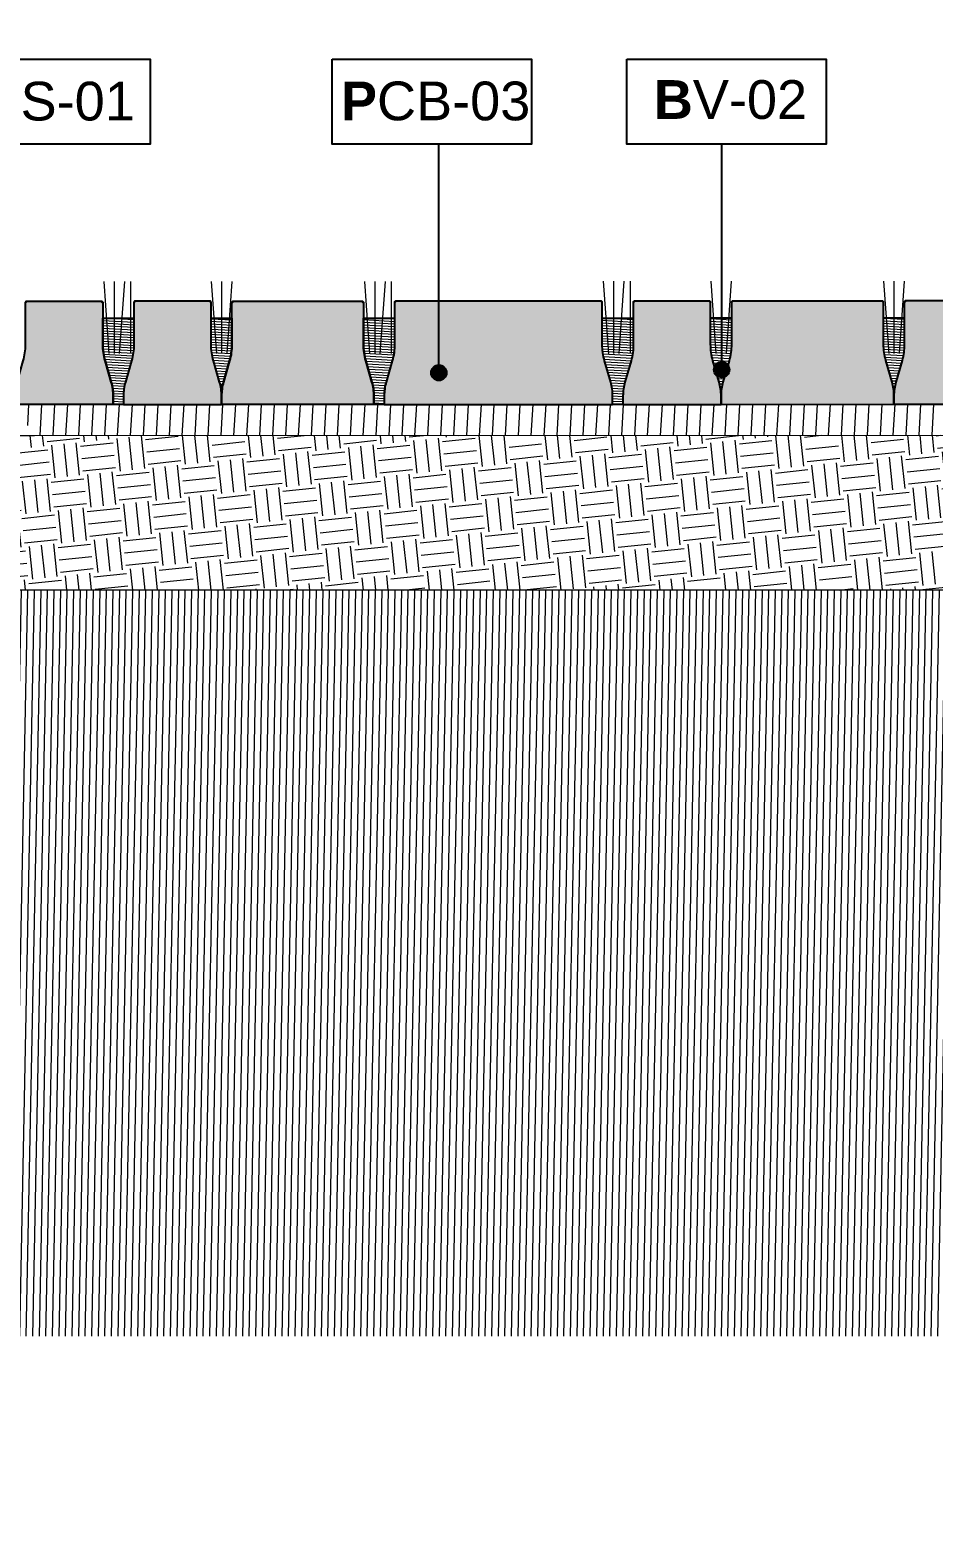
# Model space of a CAD drawing. Header units: metres. Extents: x -325 to 301, y -147 to 149.
# Drawn here: x 63.844 to 64.719, y 78.693 to 80.129 of the extents above; entities that cross this region are included whole.
import ezdxf

# ---------------------------------------------------------------- set-up
doc = ezdxf.new("R2010")
doc.units = ezdxf.units.M
doc.layers.add('-aux', color=50, linetype='Continuous', plot=False)
doc.layers.add('-AUX_MON', color=3, linetype='Continuous', plot=False)
doc.layers.add('0-TX-1_25', color=7, linetype='Continuous', true_color=0x3f4f7f)
for name, color, linetype, lineweight, true_color in [('03-TR-Paviment_05_Open Joint Precast Pavements', 7, 'Continuous', 5, 0xb3b3b3), ('3- TR terra vegetal', 7, 'Continuous', 0, 0xbea68e), ('3-TR sorra granitica', 7, 'Continuous', 0, 0xf2dac9)]:
    doc.layers.add(name, color=color, linetype=linetype, lineweight=lineweight, true_color=true_color)
for name, color, linetype, lineweight in [('1-CM', 7, 'Continuous', 0), ('1-L-GESPA', 64, 'Continuous', 0), ('3-TR Seleccionat', 44, 'Continuous', 0), ('3-TR Tot-u', 37, 'Continuous', 0)]:
    doc.layers.add(name, color=color, linetype=linetype, lineweight=lineweight)
for name, color, linetype in [('1-L- kodolé', 7, 'Continuous'), ('A-KEYPLAN_HATCH', 7, 'Continuous'), ('A_TEXT_2', 7, 'Continuous')]:
    doc.layers.add(name, color=color, linetype=linetype)
doc.styles.get("Standard").update_dxf_attribs({"font": 'arial.ttf'})
pattern_1 = [(356.7506083412253, (74.116541880146, 73.06129720040256), (0.0001417054676983827, 0.002495980681099989), [])]

# ---------------------------------------------------------------- blocks, each defined once
blk = doc.blocks.new('hatch keyplan 2')
at = {"layer": 'A-KEYPLAN_HATCH'}
blk.add_lwpolyline([(0, 0.005476596624248486), (0.012874798693294, 0.005476596623793739), (0.012874798693294, -2.273736754432321e-13), (0, 0)], close=True, dxfattribs=at)
blk = doc.blocks.new('hatch keyplan')
at = {"layer": 'A-KEYPLAN_HATCH'}
blk.add_blockref('hatch keyplan 2', (1.430579833341536, 0.8521467901477053), dxfattribs=at)
blk = doc.blocks.new('B-V02')
at = {"layer": 'A-KEYPLAN_HATCH'}
blk.add_blockref('hatch keyplan', (-1.430579833341536, -0.8521467901477053), dxfattribs=at)
at = {"layer": 'A_TEXT_2', "insert": (-0.000797730798460905, 0.004122186061006561), "char_height": 0.0025, "attachment_point": 1}
blk.add_mtext_dynamic_manual_height_columns('\\pi0.00255;{\\fArial|b1|i0|c0|p34;B}V-02', width=0.01456192034901793, gutter_width=0.015, heights=[0], dxfattribs=at)
blk = doc.blocks.new('PCB04')
at = {"layer": 'A-KEYPLAN_HATCH'}
blk.add_blockref('hatch keyplan', (-1.429579833357655, -0.8521467901535917), dxfattribs=at)
at = {"layer": 'A_TEXT_2', "insert": (0.0002022691850249725, 0.004032374428489138), "char_height": 0.0025, "attachment_point": 1}
blk.add_mtext_dynamic_manual_height_columns('\\pi0.00137;{\\fArial|b1|i0|c0|p34;P}CB-03', width=0.01456192034901793, gutter_width=0.015, heights=[0], dxfattribs=at)
blk = doc.blocks.new('K05')
at = {"layer": 'A-KEYPLAN_HATCH'}
blk.add_blockref('hatch keyplan', (-1.430579833341536, -0.8521467901477054), dxfattribs=at)
at = {"layer": 'A_TEXT_2', "insert": (-0.0007977308945956718, 0.004020148496218123), "char_height": 0.0025, "attachment_point": 1}
blk.add_mtext_dynamic_manual_height_columns('\\pi0.00278;{\\fArial|b1|i0|c0|p34;K}S-01', width=0.01456192034901793, gutter_width=0.015, heights=[0], dxfattribs=at)
blk = doc.blocks.new('POINT')
at = {"layer": '0-TX-1_25'}
h = blk.add_hatch(dxfattribs=at)
h.set_pattern_fill('ANGLE', color=256)
h.set_pattern_definition([(0, (-83.74681484067048, -12.72584030761209), (0, 6.985), [5.08, -1.905]), (90, (-83.74681484067048, -12.72584030761209), (-6.985, 4.277078946022131e-16), [5.08, -1.905])])
edge = h.paths.add_edge_path()
edge.add_arc((0, 0), 0.0075, 0, 360)
h = blk.add_hatch(color=256, dxfattribs=at)
h.dxf.hatch_style = 1
edge = h.paths.add_edge_path()
edge.add_arc((0, 0), 0.0075, 0, 360)
blk.add_circle((0, 0), 0.0075, dxfattribs=at)

msp = doc.modelspace()

# ---------------------------------------------------------------- hatches: boundary and pattern name
at = {"layer": '03-TR-Paviment_05_Open Joint Precast Pavements'}
h = msp.add_hatch(color=256, dxfattribs=at)
h.dxf.hatch_style = 1
edge = h.paths.add_edge_path()
edge.add_line((63.82996913334708, 79.76646956517203), (63.82996705916163, 79.7746653465242))
edge.add_arc((63.87838461379364, 79.7746775986226), 0.04841755618220445, 164.0154796131474, 180.0144987395356, ccw=False)
edge.add_line((63.83183906771619, 79.78801071105029), (63.83778046075625, 79.80875194966075))
edge.add_arc((63.78284530226998, 79.82448829492725), 0.05714459029740779, 344.0154767271893, 360.0144958534718)
edge.add_line((63.83998989073849, 79.82450275252964), (63.83997948510562, 79.86562802547652))
edge.add_line((63.83997948510562, 79.86562802547652), (63.84077669115013, 79.86562822811918))
edge.add_line((63.84077669115013, 79.86562822811918), (63.84077647664814, 79.86647230483341))
edge.add_line((63.84077647664814, 79.86647230483341), (63.91407426967605, 79.866490849917))
edge.add_line((63.91407426967605, 79.866490849917), (63.91407448138443, 79.86564677180509))
edge.add_line((63.91407448138443, 79.86564677180509), (63.91487168696258, 79.86564697724155))
edge.add_line((63.91487168696258, 79.86564697724155), (63.9148820921305, 79.8245217015006))
edge.add_arc((63.9720266789416, 79.82453616190156), 0.05714458864070313, 180.0144986598686, 196.0135177861512)
edge.add_line((63.91709949245464, 79.80877201918648), (63.92305138028216, 79.78803378658797))
edge.add_arc((63.87651258686113, 79.77467712501105), 0.04841755571655346, 0.014491618975910114, 16.01351074536427, ccw=False)
edge.add_line((63.92493014102901, 79.77468937109214), (63.92493221474798, 79.76649359299948))
edge.add_line((63.92493221474798, 79.76649359299948), (63.82996913334708, 79.76646956517203))
h = msp.add_hatch(color=256, dxfattribs=at)
h.dxf.hatch_style = 1
edge = h.paths.add_edge_path()
edge.add_line((64.02989529700223, 79.76652015105545), (64.02989322328278, 79.77471593101073))
edge.add_arc((63.98147566510399, 79.77470368042388), 0.04841755972860962, 0.01449694975184289, 16.01351607614015)
edge.add_line((64.0280144611387, 79.78806034743754), (64.02206257424345, 79.80879857631096))
edge.add_arc((64.07698976427726, 79.82456271783578), 0.05714459172156549, 180.0144965317216, 196.0135156580022, ccw=False)
edge.add_line((64.01984517438476, 79.82454825955656), (64.01983476782043, 79.86567353296888))
edge.add_line((64.01983476782043, 79.86567353296888), (64.01903756317267, 79.86567333125788))
edge.add_line((64.01903756317267, 79.86567333125788), (64.01903734913655, 79.86651740704092))
edge.add_line((64.01903734913655, 79.86651740704092), (63.94573955750566, 79.8664988619577))
edge.add_line((63.94573955750566, 79.8664988619577), (63.94573977107645, 79.86565478477758))
edge.add_line((63.94573977107645, 79.86565478477758), (63.94494256596231, 79.86565458586041))
edge.add_line((63.94494256596231, 79.86565458586041), (63.94495297113023, 79.82452931011946))
edge.add_arc((63.88780838786499, 79.82451485156024), 0.05714458509438028, -15.98452231212741, 0.01449681415442683, ccw=False)
edge.add_line((63.94274354161325, 79.80877850864763), (63.93680214950572, 79.78803726538082))
edge.add_arc((63.9833476936939, 79.77470415152868), 0.04841755475824572, 164.0154773770069, 180.0144965033953)
edge.add_line((63.93493014048538, 79.77469190132028), (63.93493221513566, 79.76649612322785))
edge.add_line((63.93493221513566, 79.76649612322785), (64.02989529700223, 79.76652015105545))
h = msp.add_hatch(color=256, dxfattribs=at)
h.dxf.hatch_style = 1
edge = h.paths.add_edge_path()
edge.add_line((64.02989529700187, 79.76652015245243), (64.02989322328278, 79.77471593101073))
edge.add_arc((64.07831077506782, 79.77472817932917), 0.04841755333428106, 164.0154751409171, 180.0144942673054, ccw=False)
edge.add_line((64.0317652327689, 79.78806129460573), (64.03770662441161, 79.80880253461281))
edge.add_arc((63.98277146191435, 79.8245388753737), 0.05714459291257591, 344.015482177513, 360.0145013037962)
edge.add_line((64.03991605299666, 79.8245533384127), (64.03990564643257, 79.86567861089367))
edge.add_line((64.03990564643257, 79.86567861089367), (64.0407028538742, 79.86567881307104))
edge.add_line((64.0407028538742, 79.86567881307104), (64.04070263983775, 79.86652289025103))
edge.add_line((64.04070263983775, 79.86652289025103), (64.16652850752301, 79.86655472893061))
edge.add_line((64.16652850752301, 79.86655472893061), (64.16652871969728, 79.8657106498875))
edge.add_line((64.16652871969728, 79.8657106498875), (64.16732592574085, 79.86571085625543))
edge.add_line((64.16732592574085, 79.86571085625543), (64.16733633137433, 79.82458558098024))
edge.add_arc((64.22448091841792, 79.82460004303803), 0.05714458887361198, 180.0145003210224, 196.0135194473015)
edge.add_line((64.16955373216413, 79.80883589866622), (64.17550561859477, 79.78809766560171))
edge.add_arc((64.12896682633998, 79.77474099574118), 0.04841755688072191, 0.01450142187087522, 16.013520548262193, ccw=False)
edge.add_line((64.17738438166992, 79.77475325010646), (64.17738645492334, 79.76655747154805))
edge.add_line((64.17738645492334, 79.76655747154805), (64.02989529700187, 79.76652015245243))
h = msp.add_hatch(color=256, dxfattribs=at)
h.dxf.hatch_style = 1
edge = h.paths.add_edge_path()
edge.add_line((64.40869406583855, 79.76661599998229), (64.40869199305078, 79.77481177854085))
edge.add_arc((64.3602744365288, 79.77479952772168), 0.04841755807186043, 0.01449722516679561, 16.01351635155783)
edge.add_line((64.40681323090683, 79.78815619450201), (64.40086134308, 79.80889442430652))
edge.add_arc((64.45578853453713, 79.82465856772126), 0.05714459361103013, 180.014497959436, 196.013517085718, ccw=False)
edge.add_line((64.39864394275553, 79.82464410801762), (64.39863353712265, 79.86576938096452))
edge.add_line((64.39863353712265, 79.86576938096452), (64.3978363320092, 79.86576917925342))
edge.add_line((64.3978363320092, 79.86576917925342), (64.39783611843878, 79.86661325503658))
edge.add_line((64.39783611843878, 79.86661325503658), (64.19826467551728, 79.86656275983692))
edge.add_line((64.19826467551728, 79.86656275983692), (64.19826488908808, 79.86571868265679))
edge.add_line((64.19826488908808, 79.86571868265679), (64.19746768350805, 79.86571848467086))
edge.add_line((64.19746768350805, 79.86571848467086), (64.19747808960717, 79.8245932093958))
edge.add_arc((64.14033350018163, 79.82457874659006), 0.05714459125575361, -15.984518055938224, 0.014501070342475941, ccw=False)
edge.add_line((64.19526866102201, 79.80884240606159), (64.18932726891445, 79.78810116279477))
edge.add_arc((64.23587281144584, 79.77476804917505), 0.04841755310151395, 164.0154771015073, 180.0144962278962)
edge.add_line((64.187455259894, 79.77475579919988), (64.18745733361297, 79.76656002110724))
edge.add_line((64.18745733361297, 79.76656002110724), (64.40869406583855, 79.76661599998229))
h = msp.add_hatch(color=256, dxfattribs=at)
h.dxf.hatch_style = 1
edge = h.paths.add_edge_path()
edge.add_line((64.51365714762687, 79.76664255896947), (64.51365507530492, 79.77483833706246))
edge.add_arc((64.46523751358004, 79.77482608528362), 0.04841756327500964, 0.01449835925518413, 16.01351748564287)
edge.add_line((64.51177631269495, 79.78818275442048), (64.50582442440246, 79.8089209842249))
edge.add_arc((64.5607516096992, 79.8246851233932), 0.05714458651822724, 180.0144955709005, 196.0135146971813, ccw=False)
edge.add_line((64.50360702500979, 79.82467066607359), (64.50359661891122, 79.86579593902036))
edge.add_line((64.50359661891122, 79.86579593902036), (64.50279941379758, 79.86579573824059))
edge.add_line((64.50279941379758, 79.86579573824059), (64.50279920115844, 79.86663981402396))
edge.add_line((64.50279920115844, 79.86663981402396), (64.42950140859631, 79.86662126847484))
edge.add_line((64.42950140859631, 79.86662126847484), (64.42950162216735, 79.86577719036337))
edge.add_line((64.42950162216735, 79.86577719036337), (64.42870441612142, 79.86577699330867))
edge.add_line((64.42870441612142, 79.86577699330867), (64.42871482268644, 79.82465171710237))
edge.add_arc((64.3715702363412, 79.82463725641988), 0.05714458817491414, -15.984520184018095, 0.014498942262889614, ccw=False)
edge.add_line((64.42650539363538, 79.8089009146994), (64.42056400152782, 79.78815967143255))
edge.add_arc((64.4671095424023, 79.77482655804536), 0.04841755144462791, 164.0154768260953, 180.0144959524811)
edge.add_line((64.41869199250728, 79.77481430830335), (64.41869406715756, 79.76661853021089))
edge.add_line((64.41869406715756, 79.76661853021089), (64.51365714762687, 79.76664255896947))
h = msp.add_hatch(color=256, dxfattribs=at)
h.dxf.hatch_style = 1
edge = h.paths.add_edge_path()
edge.add_line((64.68114830446136, 79.76668493759003), (64.68114623027662, 79.77488071614823))
edge.add_arc((64.63272867256265, 79.77486846887517), 0.04841755926295555, 0.0144930284628817, 16.01351215485142)
edge.add_line((64.67926746906389, 79.78822513257528), (64.67331558123705, 79.80896336237983))
edge.add_arc((64.72824277127054, 79.82472750390458), 0.0571445917212493, 180.0144965317502, 196.0135156580339, ccw=False)
edge.add_line((64.67109818137835, 79.82471304562534), (64.67108777527982, 79.86583831857213))
edge.add_line((64.67108777527982, 79.86583831857213), (64.67029057016626, 79.86583811732672))
edge.add_line((64.67029057016626, 79.86583811732672), (64.67029035659583, 79.86668219310987))
edge.add_line((64.67029035659583, 79.86668219310987), (64.52446448999697, 79.8666452972336))
edge.add_line((64.52446448999697, 79.8666452972336), (64.52446470449944, 79.86580121865673))
edge.add_line((64.52446470449944, 79.86580121865673), (64.52366749891917, 79.86580102160214))
edge.add_line((64.52366749891917, 79.86580102160214), (64.52367790501853, 79.82467574539574))
edge.add_arc((64.46653331820673, 79.82466128802663), 0.05714458864063233, -15.984523506293328, 0.014495619989475017, ccw=False)
edge.add_line((64.52146847503616, 79.8089249429925), (64.51552708339437, 79.78818369926013))
edge.add_arc((64.56207262592574, 79.77485058564052), 0.04841755310145532, 164.0154771016274, 180.0144962280139)
edge.add_line((64.51365507437394, 79.77483833566525), (64.51365714762687, 79.76664255896947))
edge.add_line((64.51365714762687, 79.76664255896947), (64.68114830446136, 79.76668493759003))
h = msp.add_hatch(color=256, dxfattribs=at)
h.dxf.hatch_style = 1
edge = h.paths.add_edge_path()
edge.add_line((64.77611138679545, 79.76670895796717), (64.77610931307625, 79.77490473699113))
edge.add_arc((64.72769175277588, 79.77489248332311), 0.04841756185096327, 0.01450059527252817, 16.01351972165996)
edge.add_line((64.77423055000075, 79.78824915388334), (64.76827866263972, 79.80898738322234))
edge.add_arc((64.82320584959317, 79.82475152262393), 0.05714458817501186, 180.0144953374895, 196.0135144637702, ccw=False)
edge.add_line((64.76606126324691, 79.8247370655367), (64.76605085714813, 79.86586233941482))
edge.add_line((64.76605085714813, 79.86586233941482), (64.76525365203435, 79.8658621391007))
edge.add_line((64.76525365203435, 79.8658621391007), (64.76525343892979, 79.86670621395264))
edge.add_line((64.76525343892979, 79.86670621395264), (64.69195564683334, 79.8666876684036))
edge.add_line((64.69195564683334, 79.8666876684036), (64.69195586040412, 79.8658435912235))
edge.add_line((64.69195586040412, 79.8658435912235), (64.69115865482432, 79.86584339230626))
edge.add_line((64.69115865482432, 79.86584339230626), (64.6911690599919, 79.82471811796226))
edge.add_arc((64.6340244686764, 79.82470365658001), 0.05714459314535171, -15.984519483670624, 0.014499642609791863, ccw=False)
edge.add_line((64.6889596309412, 79.80896731416227), (64.68301823883351, 79.78822607136111))
edge.add_arc((64.72956378514344, 79.77489296059036), 0.04841755594941455, 164.0154815738693, 180.0145007002607)
edge.add_line((64.68114623074464, 79.77488070683512), (64.68114830446336, 79.7666849296738))
edge.add_line((64.68114830446336, 79.7666849296738), (64.77611138679545, 79.76670895796717))
at = {"layer": '3- TR terra vegetal'}
h = msp.add_hatch(dxfattribs=at)
h.set_pattern_fill('_USER', color=256, scale=0.002499999999999998, angle=-38.89586389563746, style=0, pattern_type=0)
h.set_pattern_definition(pattern_1)
edge = h.paths.add_edge_path()
edge.add_line((63.93493221695243, 79.76649262378363), (63.92493221935892, 79.76649009262464))
edge.add_line((63.92493221935892, 79.76649009262464), (63.92493014424275, 79.77468587164826))
edge.add_arc((63.87651258984162, 79.7746736239102), 0.04841755595023172, 0.01449357971272779, 16.01351270582403)
edge.add_line((63.92305138303024, 79.78803028714398), (63.9170994965998, 79.80876851927718))
edge.add_arc((63.97202668497692, 79.82453266056869), 0.05714459006479746, 180.0144967651754, 196.0135158913937, ccw=False)
edge.add_line((63.91488209674124, 79.82451820205706), (63.91487562834966, 79.8500808200978))
edge.add_line((63.91487562834966, 79.8500808200978), (63.94494650595263, 79.85008842778498))
edge.add_line((63.94494650595263, 79.85008842778498), (63.94495297341287, 79.82452580974402))
edge.add_arc((63.88780838186419, 79.8245113500184), 0.05714459337810419, -15.984521144773794, 0.014497981537374471, ccw=False)
edge.add_line((63.94274354389651, 79.8087750059439), (63.93680215178837, 79.78803376500538))
edge.add_arc((63.98334769100651, 79.77470065185044), 0.04841754978838026, 164.0154765505499, 180.0144956767631)
edge.add_line((63.93493014276768, 79.77468840234184), (63.93493221695243, 79.76649262378363))
edge.add_line((63.93493221695243, 79.76649262378363), (63.92493221935892, 79.76649009262464))
h = msp.add_hatch(dxfattribs=at)
h.set_pattern_fill('_USER', color=256, scale=0.002499999999999998, angle=-38.89586389563746, style=0, pattern_type=0)
h.set_pattern_definition(pattern_1)
edge = h.paths.add_edge_path()
edge.add_line((64.02989529928357, 79.76651665580229), (64.0298932246333, 79.7747124338947))
edge.add_arc((63.98147567377831, 79.77470018734864), 0.04841755240378206, 0.01449217020883812, 16.01351129632081)
edge.add_line((64.02801446388668, 79.7880568484592), (64.02206257699036, 79.80879508152361))
edge.add_arc((64.0769897653675, 79.82455922281524), 0.05714459006484931, 180.0144967652751, 196.0135158914974, ccw=False)
edge.add_line((64.01984517713177, 79.82454476430351), (64.01983870967281, 79.8501073772222))
edge.add_line((64.01983870967281, 79.8501073772222), (64.03990958875097, 79.85011245375016))
edge.add_line((64.03990958875097, 79.85011245375016), (64.03991605434692, 79.82454984222797))
edge.add_arc((63.98277146303157, 79.82453538084565), 0.05714459314519541, -15.984519483627594, 0.01449964268107351, ccw=False)
edge.add_line((64.03770662529622, 79.80879903842799), (64.03176523272288, 79.78805779562671))
edge.add_arc((64.07831076720305, 79.77472468482593), 0.04841754458531653, 164.0154776846946, 180.014496810907)
edge.add_line((64.02989322416752, 79.77471243436024), (64.02989529881803, 79.76651665533652))
h = msp.add_hatch(dxfattribs=at)
h.set_pattern_fill('_USER', color=256, scale=0.002499999999999998, angle=-38.89586389563746, style=0, pattern_type=0)
h.set_pattern_definition(pattern_1)
edge = h.paths.add_edge_path()
edge.add_line((64.18738645572824, 79.76655651257637), (64.17738645720307, 79.76655398281414))
edge.add_line((64.17738645720307, 79.76655398281414), (64.17738438301855, 79.77474976044101))
edge.add_arc((64.12896683146623, 79.7747375089245), 0.04841755310237324, 0.01449805186558926, 16.01351717797392)
edge.add_line((64.17550562087496, 79.78809417500518), (64.16955373351263, 79.80883240946643))
edge.add_arc((64.2244809190428, 79.82459654697804), 0.05714458628559015, 180.014493909775, 196.0135130359973, ccw=False)
edge.add_line((64.16733633458561, 79.82458209131524), (64.16732986619742, 79.85014469585181))
edge.add_line((64.16732986619742, 79.85014469585181), (64.19740074333474, 79.85015230353888))
edge.add_line((64.19740074333474, 79.85015230353888), (64.19740721125713, 79.82458969946786))
edge.add_arc((64.14026262278865, 79.8245752418655), 0.05714459029736431, -15.984523272867477, 0.014495853443293072, ccw=False)
edge.add_line((64.19519778127487, 79.80883889659896), (64.1892563900985, 79.78809765379802))
edge.add_arc((64.23580192908433, 79.77476453898628), 0.04841755002128961, 164.0154745900428, 180.0144937162563)
edge.add_line((64.18738438061217, 79.77475229113433), (64.18738645572824, 79.76655651257637))
edge.add_line((64.18738645572824, 79.76655651257637), (64.17738645720307, 79.76655398281414))
h = msp.add_hatch(dxfattribs=at)
h.set_pattern_fill('_USER', color=256, scale=0.002499999999999998, angle=-38.89586389563746, style=0, pattern_type=0)
h.set_pattern_definition(pattern_1)
edge = h.paths.add_edge_path()
edge.add_line((64.4186940671113, 79.76661503216322), (64.4086940695176, 79.76661250193551))
edge.add_line((64.4086940695176, 79.76661250193551), (64.40869199440165, 79.77480828002783))
edge.add_arc((64.36027444165741, 79.7747960320573), 0.04841755429339729, 0.01449385531259556, 16.01351298142884)
edge.add_line((64.40681323318924, 79.78815269505787), (64.40086134582704, 79.80889092905349))
edge.add_arc((64.45578853112397, 79.82465506822193), 0.05714458651845768, 180.0144955710429, 196.0135146972632, ccw=False)
edge.add_line((64.39864394643433, 79.82464061090218), (64.39863747851031, 79.85020322149244))
edge.add_line((64.39863747851031, 79.85020322149244), (64.42870835657894, 79.85021082917974))
edge.add_line((64.42870835657894, 79.85021082917974), (64.42871482310588, 79.82464821905478))
edge.add_arc((64.37157023344726, 79.82463375790576), 0.05714459148840656, -15.984519717127625, 0.014499409184622891, ccw=False)
edge.add_line((64.42650539405506, 79.80889741572047), (64.4205640024128, 79.78815617385074))
edge.add_arc((64.46710953831733, 79.77482306116065), 0.04841754647487181, 164.0154759995528, 180.0144951257647)
edge.add_line((64.41869199339189, 79.7748108121185), (64.4186940671113, 79.76661503216322))
edge.add_line((64.4186940671113, 79.76661503216322), (64.4086940695176, 79.76661250193551))
h = msp.add_hatch(dxfattribs=at)
h.set_pattern_fill('_USER', color=256, scale=0.002499999999999998, angle=-38.89586389563746, style=0, pattern_type=0)
h.set_pattern_definition(pattern_1)
edge = h.paths.add_edge_path()
edge.add_line((64.5136571517716, 79.7666390609228), (64.51365507618999, 79.774834839015))
edge.add_arc((64.4652375213241, 79.77482258796321), 0.04841755641582896, 0.01449750093470232, 16.01351662704612)
edge.add_line((64.51177631404614, 79.78817925451047), (64.50582442761538, 79.80891748804066))
edge.add_arc((64.56075161503557, 79.8246816241288), 0.05714458770958153, 180.0144920151531, 196.0135111413732, ccw=False)
edge.add_line((64.50360702915391, 79.82466717035526), (64.50360056123009, 79.85022978001419))
edge.add_line((64.50360056123009, 79.85022978001419), (64.52367143891104, 79.8502348574731))
edge.add_line((64.52367143891104, 79.8502348574731), (64.52367790590361, 79.82467224734826))
edge.add_arc((64.46653331909181, 79.82465778997913), 0.05714458864063234, -15.984523506293328, 0.014495620018010413, ccw=False)
edge.add_line((64.52146847592124, 79.808921444945), (64.51552708474452, 79.78818020354109))
edge.add_arc((64.56207262349797, 79.77484708707252), 0.04841755025415219, 164.0154726294848, 180.0144917556991)
edge.add_line((64.51365507479252, 79.77483484087728), (64.51365715037497, 79.76663905952546))
h = msp.add_hatch(dxfattribs=at)
h.set_pattern_fill('_USER', color=256, scale=0.002499999999999998, angle=-38.89586389563746, style=0, pattern_type=0)
h.set_pattern_definition(pattern_1)
edge = h.paths.add_edge_path()
edge.add_line((64.68114830674308, 79.7666814409399), (64.68114623302425, 79.77487721856689))
edge.add_arc((64.63272867839073, 79.7748649691719), 0.04841755618303388, 0.01449554039939843, 16.01351466651362)
edge.add_line((64.67926747134605, 79.78822163406248), (64.6733155849154, 79.808959867127))
edge.add_arc((64.728242774716, 79.82472401030859), 0.05714459195444473, 180.0144981929894, 196.0135173192053, ccw=False)
edge.add_line((64.67109818459103, 79.82470955037243), (64.67109171759904, 79.85027215816898))
edge.add_line((64.67109171759904, 79.85027215816898), (64.69116259574574, 79.85027723516235))
edge.add_line((64.69116259574574, 79.85027723516235), (64.69116906273776, 79.82471462736582))
edge.add_arc((64.63402447118916, 79.82470016764033), 0.0571445933780189, -15.984521144901123, 0.014497981409192562, ccw=False)
edge.add_line((64.68895963322137, 79.80896382356573), (64.68301824111349, 79.78822258169588))
edge.add_arc((64.72956377347195, 79.77488946781375), 0.04841754339417328, 164.0154734879096, 180.0144926141246)
edge.add_line((64.68114623162667, 79.77487722089484), (64.68114830581197, 79.76668144000834))
at = {"layer": '3-TR Seleccionat'}
h = msp.add_hatch(dxfattribs=at)
h.set_pattern_fill('ANSI31', color=256, scale=0.002, angle=223.8682194563586, style=0)
h.set_pattern_definition([(268.8682194563586, (428200.0876339205, -659342.2990720606), (-0.006348761178338337, 0.0001254252782496586), [])])
h.paths.add_polyline_path([(62.52624963162019, 79.38686813223624), (62.52624963162019, 78.86478705575107), (65.40708682595886, 78.86478705575107), (65.40708682595886, 79.58686813223625), (63.81810833004903, 79.58686813223625), (63.76557237537086, 79.3874296248829)])
at = {"layer": '3-TR sorra granitica'}
h = msp.add_hatch(dxfattribs=at)
h.set_pattern_fill('LINE', color=256, scale=0.09999999999999998, angle=51.10413610436253, style=0)
h.set_pattern_definition([(86.75060834311068, (99.45583879402956, 286.2734495479546), (-0.01247990340552328, 0.0007085273380812319), [])])
h.paths.add_polyline_path([(63.82817074334311, 79.73646928862979), (63.82875555342676, 79.76607113291226), (63.84856848037988, 79.73647444961453), (65.40451855343679, 79.73686813223625), (65.40511123359731, 79.76686834309363), (63.8220048349618, 79.766467729768), (63.82201242513507, 79.73646773046741)])
at = {"layer": '3-TR Tot-u'}
h = msp.add_hatch(dxfattribs=at)
h.set_pattern_fill('EARTH', color=256, scale=0.005, angle=-84.07414778341365)
h.set_pattern_definition([(275.9258522165863, (0, 0), (0.03485825126725671, -0.02830242601949161), [0.03175, -0.03175]), (275.9258522165863, (0.01184262699126531, 0.001229217233955957), (0.03485825126725671, -0.02830242601949161), [0.03175, -0.03175]), (275.9258522165863, (0.02368525398253062, 0.002458434467911913), (0.03485825126725671, -0.02830242601949161), [0.03175, -0.03175]), (5.925852216586344, (0.02804253539093771, -0.001079368784524538), (0.02830242601949161, 0.03485825126725671), [0.03174999999999999, -0.03174999999999999]), (5.925852216586344, (0.02927175262489367, -0.01292199577578985), (0.02830242601949161, 0.03485825126725671), [0.03174999999999999, -0.03174999999999999]), (5.925852216586344, (0.03050096985884963, -0.02476462276705516), (0.02830242601949161, 0.03485825126725671), [0.03174999999999999, -0.03174999999999999])])
h.paths.add_polyline_path([(63.81963014577397, 79.5362102367245), (63.81540458869986, 79.53629371626559), (63.81540315471135, 79.53621178905816)])
h.paths.add_polyline_path([(63.82817074399912, 79.58686813223625), (63.87682992053978, 79.58686813223625), (65.40708682595886, 79.58686813223625), (65.40451855343679, 79.73686813223625), (63.82817074399912, 79.73646928885755)])

# ---------------------------------------------------------------- linework, layer by layer
at = {"layer": '-aux'}
for points in [[(63.93493221695243, 79.76649262378363), (63.92493221935892, 79.76649009262464), (63.92493014424275, 79.77468587164826, 0.06992251114754273), (63.92305138303024, 79.78803028714398), (63.9170994965998, 79.80876851927718, -0.06992251114800961), (63.91488209674124, 79.82451820205706), (63.91487562834966, 79.8500808200978), (63.94494650595263, 79.85008842778498), (63.94495297341287, 79.82452580974402, -0.0699225111484148), (63.94274354389651, 79.8087750059439), (63.93680215178837, 79.78803376500538, 0.06992251114798485), (63.93493014276768, 79.77468840234184), (63.93493221695243, 79.76649262378363), (63.92493221935892, 79.76649009262464)], [(64.02989529881803, 79.76651665533652), (64.02989529928357, 79.76651665580229), (64.0298932246333, 79.7747124338947, 0.06992251114754273), (64.02801446388668, 79.7880568484592), (64.02206257699036, 79.80879508152361, -0.06992251114800961), (64.01984517713177, 79.82454476430351), (64.01983870967281, 79.8501073772222), (64.03990958875097, 79.85011245375016), (64.03991605434692, 79.82454984222797, -0.0699225111484148), (64.03770662529622, 79.80879903842799), (64.03176523272288, 79.78805779562671, 0.06992251114798485), (64.02989322416752, 79.77471243436024), (64.02989529881803, 79.76651665533652), (64.02989529928357, 79.76651665580229)], [(64.18738645572824, 79.76655651257637), (64.17738645720307, 79.76655398281414), (64.17738438301855, 79.77474976044101, 0.06992251114754273), (64.17550562087496, 79.78809417500518), (64.16955373351263, 79.80883240946643, -0.06992251114800961), (64.16733633458561, 79.82458209131524), (64.16732986619742, 79.85014469585181), (64.19740074333474, 79.85015230353888), (64.19740721125713, 79.82458969946786, -0.0699225111484148), (64.19519778127487, 79.80883889659896), (64.1892563900985, 79.78809765379802, 0.06992251114798485), (64.18738438061217, 79.77475229113433), (64.18738645572824, 79.76655651257637), (64.17738645720307, 79.76655398281414)], [(64.4186940671113, 79.76661503216322), (64.4086940695176, 79.76661250193551), (64.40869199440165, 79.77480828002783, 0.06992251114754273), (64.40681323318924, 79.78815269505787), (64.40086134582704, 79.80889092905349, -0.06992251114800961), (64.39864394643433, 79.82464061090218), (64.39863747851031, 79.85020322149244), (64.42870835657894, 79.85021082917974), (64.42871482310588, 79.82464821905478, -0.0699225111484148), (64.42650539405506, 79.80889741572047), (64.4205640024128, 79.78815617385074, 0.06992251114798485), (64.41869199339189, 79.7748108121185), (64.4186940671113, 79.76661503216322), (64.4086940695176, 79.76661250193551)], [(64.51365715037497, 79.76663905952546), (64.5136571517716, 79.7666390609228), (64.51365507618999, 79.774834839015, 0.06992251114754273), (64.51177631404614, 79.78817925451047), (64.50582442761538, 79.80891748804066, -0.06992251114800961), (64.50360702915391, 79.82466717035526), (64.50360056123009, 79.85022978001419), (64.52367143891104, 79.8502348574731), (64.52367790590361, 79.82467224734826, -0.0699225111484148), (64.52146847592124, 79.808921444945), (64.51552708474452, 79.78818020354109, 0.06992251114798485), (64.51365507479252, 79.77483484087728), (64.51365715037497, 79.76663905952546), (64.5136571517716, 79.7666390609228)], [(64.68114830581197, 79.76668144000834), (64.68114830674308, 79.7666814409399), (64.68114623302425, 79.77487721856689, 0.06992251114754273), (64.67926747134605, 79.78822163406248), (64.6733155849154, 79.808959867127, -0.06992251114800961), (64.67109818459103, 79.82470955037243), (64.67109171759904, 79.85027215816898), (64.69116259574574, 79.85027723516235), (64.69116906273776, 79.82471462736582, -0.0699225111484148), (64.68895963322137, 79.80896382356573), (64.68301824111349, 79.78822258169588, 0.06992251114798485), (64.68114623162667, 79.77487722089484), (64.68114830581197, 79.76668144000834), (64.68114830674308, 79.7666814409399)]]:
    msp.add_lwpolyline(points, format="xyb", dxfattribs=at)
at = {"layer": '-AUX_MON'}
for radius in [1.820887697150468, 1.644287805263133]:
    msp.add_circle((63.88138474865578, 79.62252308974406), radius, dxfattribs=at)
at = {"layer": '0-TX-1_25'}
for points in [[(64.24032672930247, 79.7972255886051), (64.24032672930223, 80.01861470762732)], [(64.51427489747795, 79.80014759211909), (64.51427489747795, 80.01861470762732)]]:
    msp.add_lwpolyline(points, dxfattribs=at)
at = {"layer": '1-CM'}
for p, q in [((63.84856845065472, 79.73647449401817), (65.40708682595886, 79.73686813223625)), ((65.40708682595886, 79.58686813223625), (63.7616202483384, 79.58686813223625))]:
    msp.add_line(p, q, dxfattribs=at)
for points in [[(65.40708682595886, 79.76686834309363), (63.8220048349618, 79.766467729768), (63.82201242471515, 79.73646773046728), (63.84856847972293, 79.73647445059588)], [(63.84856847972293, 79.73647445059588), (65.08445858913272, 79.73678719812017)]]:
    msp.add_lwpolyline(points, dxfattribs=at)
at = {"layer": '1-L- kodolé'}
for points in [[(63.82996913334708, 79.76646956517203), (63.82996705916163, 79.7746653465242, -0.06992251114875708), (63.83183906771619, 79.78801071105029), (63.83778046075625, 79.80875194966075, 0.0699225111482901), (63.83998989073849, 79.82450275252964), (63.83997948510562, 79.86562802547652), (63.84077669115013, 79.86562822811918), (63.84077647664814, 79.86647230483341), (63.91407426967605, 79.866490849917), (63.91407448138443, 79.86564677180509), (63.91487168696258, 79.86564697724155), (63.9148820921305, 79.8245217015006, 0.0699225111482901), (63.91709949245464, 79.80877201918648), (63.92305138028216, 79.78803378658797, -0.06992251114875708), (63.92493014102901, 79.77468937109214), (63.92493221474798, 79.76649359299948)], [(64.02989529700223, 79.76652015105545), (64.02989322328278, 79.77471593101073, 0.06992251114875708), (64.0280144611387, 79.78806034743754), (64.02206257424345, 79.80879857631096, -0.0699225111482901), (64.01984517438476, 79.82454825955656), (64.01983476782043, 79.86567353296888), (64.01903756317267, 79.86567333125788), (64.01903734913655, 79.86651740704092), (63.94573955750566, 79.8664988619577), (63.94573977107645, 79.86565478477758), (63.94494256596231, 79.86565458586041), (63.94495297113023, 79.82452931011946, -0.0699225111482901), (63.94274354161325, 79.80877850864763), (63.93680214950572, 79.78803726538082, 0.06992251114875708), (63.93493014048538, 79.77469190132028), (63.93493221513566, 79.76649612322785)], [(64.02989529700187, 79.76652015245243), (64.02989322328278, 79.77471593101073, -0.06992251114875708), (64.0317652327689, 79.78806129460573), (64.03770662441161, 79.80880253461281, 0.0699225111482901), (64.03991605299666, 79.8245533384127), (64.03990564643257, 79.86567861089367), (64.0407028538742, 79.86567881307104), (64.04070263983775, 79.86652289025103), (64.16652850752301, 79.86655472893061), (64.16652871969728, 79.8657106498875), (64.16732592574085, 79.86571085625543), (64.16733633137433, 79.82458558098024, 0.0699225111482901), (64.16955373216413, 79.80883589866622), (64.17550561859477, 79.78809766560171, -0.06992251114875708), (64.17738438166992, 79.77475325010646), (64.17738645492334, 79.76655747154805)], [(64.40869406583855, 79.76661599998229), (64.40869199305078, 79.77481177854085, 0.06992251114875708), (64.40681323090683, 79.78815619450201), (64.40086134308, 79.80889442430652, -0.0699225111482901), (64.39864394275553, 79.82464410801762), (64.39863353712265, 79.86576938096452), (64.3978363320092, 79.86576917925342), (64.39783611843878, 79.86661325503658), (64.19826467551728, 79.86656275983692), (64.19826488908808, 79.86571868265679), (64.19746768350805, 79.86571848467086), (64.19747808960717, 79.8245932093958, -0.0699225111482901), (64.19526866102201, 79.80884240606159), (64.18932726891445, 79.78810116279477, 0.06992251114875708), (64.187455259894, 79.77475579919988), (64.18745733361297, 79.76656002110724)], [(64.51365714762687, 79.76664255896947), (64.51365507530492, 79.77483833706246, 0.06992251114875708), (64.51177631269495, 79.78818275442048), (64.50582442440246, 79.8089209842249, -0.0699225111482901), (64.50360702500979, 79.82467066607359), (64.50359661891122, 79.86579593902036), (64.50279941379758, 79.86579573824059), (64.50279920115844, 79.86663981402396), (64.42950140859631, 79.86662126847484), (64.42950162216735, 79.86577719036337), (64.42870441612142, 79.86577699330867), (64.42871482268644, 79.82465171710237, -0.0699225111482901), (64.42650539363538, 79.8089009146994), (64.42056400152782, 79.78815967143255, 0.06992251114875708), (64.41869199250728, 79.77481430830335), (64.41869406715756, 79.76661853021089)], [(64.68114830446136, 79.76668493759003), (64.68114623027662, 79.77488071614823, 0.06992251114875708), (64.67926746906389, 79.78822513257528), (64.67331558123705, 79.80896336237983, -0.0699225111482901), (64.67109818137835, 79.82471304562534), (64.67108777527982, 79.86583831857213), (64.67029057016626, 79.86583811732672), (64.67029035659583, 79.86668219310987), (64.52446448999697, 79.8666452972336), (64.52446470449944, 79.86580121865673), (64.52366749891917, 79.86580102160214), (64.52367790501853, 79.82467574539574, -0.0699225111482901), (64.52146847503616, 79.8089249429925), (64.51552708339437, 79.78818369926013, 0.06992251114875708), (64.51365507437394, 79.77483833566525), (64.51365714762687, 79.76664255896947)], [(64.77611138679545, 79.76670895796717), (64.77610931307625, 79.77490473699113, 0.06992251114875708), (64.77423055000075, 79.78824915388334), (64.76827866263972, 79.80898738322234, -0.0699225111482901), (64.76606126324691, 79.8247370655367), (64.76605085714813, 79.86586233941482), (64.76525365203435, 79.8658621391007), (64.76525343892979, 79.86670621395264), (64.69195564683334, 79.8666876684036), (64.69195586040412, 79.8658435912235), (64.69115865482432, 79.86584339230626), (64.6911690599919, 79.82471811796226, -0.0699225111482901), (64.6889596309412, 79.80896731416227), (64.68301823883351, 79.78822607136111, 0.06992251114875708), (64.68114623074464, 79.77488070683512), (64.68114830446336, 79.7666849296738)]]:
    msp.add_lwpolyline(points, format="xyb", close=True, dxfattribs=at)
at = {"layer": '1-L-GESPA'}
for points in [[(63.9158267794931, 79.88564371359666), (63.92084447337466, 79.81572312560044)], [(63.92582677801803, 79.88564624429024), (63.92584447356849, 79.81572439071465)], [(63.93582677793972, 79.8856487759155), (63.93084447376305, 79.81572565303489)], [(63.94182677779935, 79.88565029591507), (63.94184447334992, 79.81572844187382)], [(64.01986516008013, 79.88563097195838), (64.0248828548929, 79.81571038442806)], [(64.02986515907098, 79.88563350172073), (64.02988285415577, 79.81571164814503)], [(64.03986515945809, 79.88563603427741), (64.03488285481586, 79.81571291093103)], [(64.16828101733746, 79.88570760285485), (64.1732987121503, 79.81578701485886)], [(64.17828101632819, 79.88571013308287), (64.17829871187874, 79.81578827904161)], [(64.18828101531832, 79.8857126656392), (64.18329871160742, 79.81578954229303)], [(64.19428101610984, 79.88571418331071), (64.19429871072863, 79.81579233113187)], [(64.39958862872041, 79.8857661229073), (64.40460632399906, 79.81584553444581)], [(64.40958862724548, 79.88576865313523), (64.40960632279557, 79.81584680095663)], [(64.41958862809837, 79.88577118522637), (64.41460632299014, 79.81584806327683)], [(64.42558862749269, 79.88577270382885), (64.42560632211145, 79.81585085165001)], [(64.50362701210237, 79.88575337754445), (64.5086447064497, 79.81583278908269)], [(64.51362701155875, 79.8857559077726), (64.51364470571187, 79.81583405559363)], [(64.52362701054865, 79.88575844126025), (64.51864470590642, 79.81583531791384)], [(64.67111816893662, 79.88579575709635), (64.67613586281828, 79.81587516863446)], [(64.6811181674618, 79.88579828685862), (64.68113586254636, 79.81587643421422)], [(64.69111816691749, 79.88580081988069), (64.6861358627409, 79.81587769653443)]]:
    msp.add_lwpolyline(points, dxfattribs=at)

# ---------------------------------------------------------------- block references
at = {"xscale": 14.99999999999007, "yscale": 14.99999999999007, "zscale": 14.99999999999007}
msp.add_blockref('K05', (63.76769147588226, 80.01861470762776), dxfattribs=at)
at = {"layer": '0-TX-1_25', "xscale": 15, "yscale": 15, "zscale": 15}
for name, p in [('PCB04', (64.12193352171641, 80.01861470771505)), ('B-V02', (64.42226257008113, 80.01861470762674))]:
    msp.add_blockref(name, p, dxfattribs=at)
at = {"layer": '0-TX-1_25', "rotation": 358.8682194563586}
for p in [(64.51427489747795, 79.80014759211909), (64.24032672930247, 79.7972255886051)]:
    msp.add_blockref('POINT', p, dxfattribs=at)

doc.saveas('drawing.dxf')
